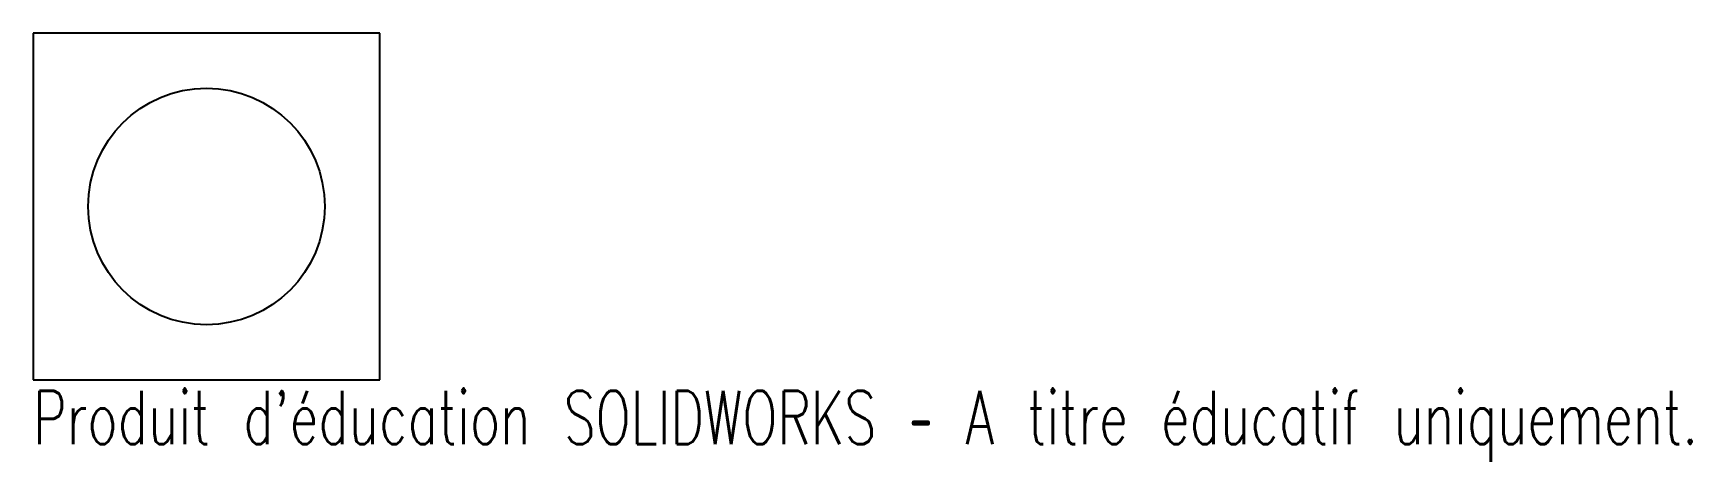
# Model space of a CAD drawing. Header units: millimetres. Extents: x 0 to 151, y -7 to 32.
import ezdxf

# ---------------------------------------------------------------- set-up
doc = ezdxf.new("R2010")
doc.units = ezdxf.units.MM
doc.styles.add('SLDTEXTSTYLE0', font='TXT', dxfattribs={"width": 0.7, "bigfont": 'bigfont'})

msp = doc.modelspace()

# ---------------------------------------------------------------- linework, layer by layer
at = {"color": 7, "linetype": 'Continuous', "lineweight": 25}
for p, q in [((0, 31.5), (0, 0)), ((31.5, 31.5), (0, 31.5)), ((31.5, 0), (31.5, 31.5)), ((0, 0), (31.5, 0))]:
    msp.add_line(p, q, dxfattribs=at)
msp.add_circle((15.75, 15.75), 10.75, dxfattribs=at)

# ---------------------------------------------------------------- texts
at = {"color": 7, "linetype": 'Continuous', "insert": (0, -1.02), "char_height": 4.8336, "attachment_point": 1, "style": 'SLDTEXTSTYLE0'}
msp.add_mtext("Produit d'éducation SOLIDWORKS – A titre éducatif uniquement.", dxfattribs=at)

doc.saveas('drawing.dxf')
